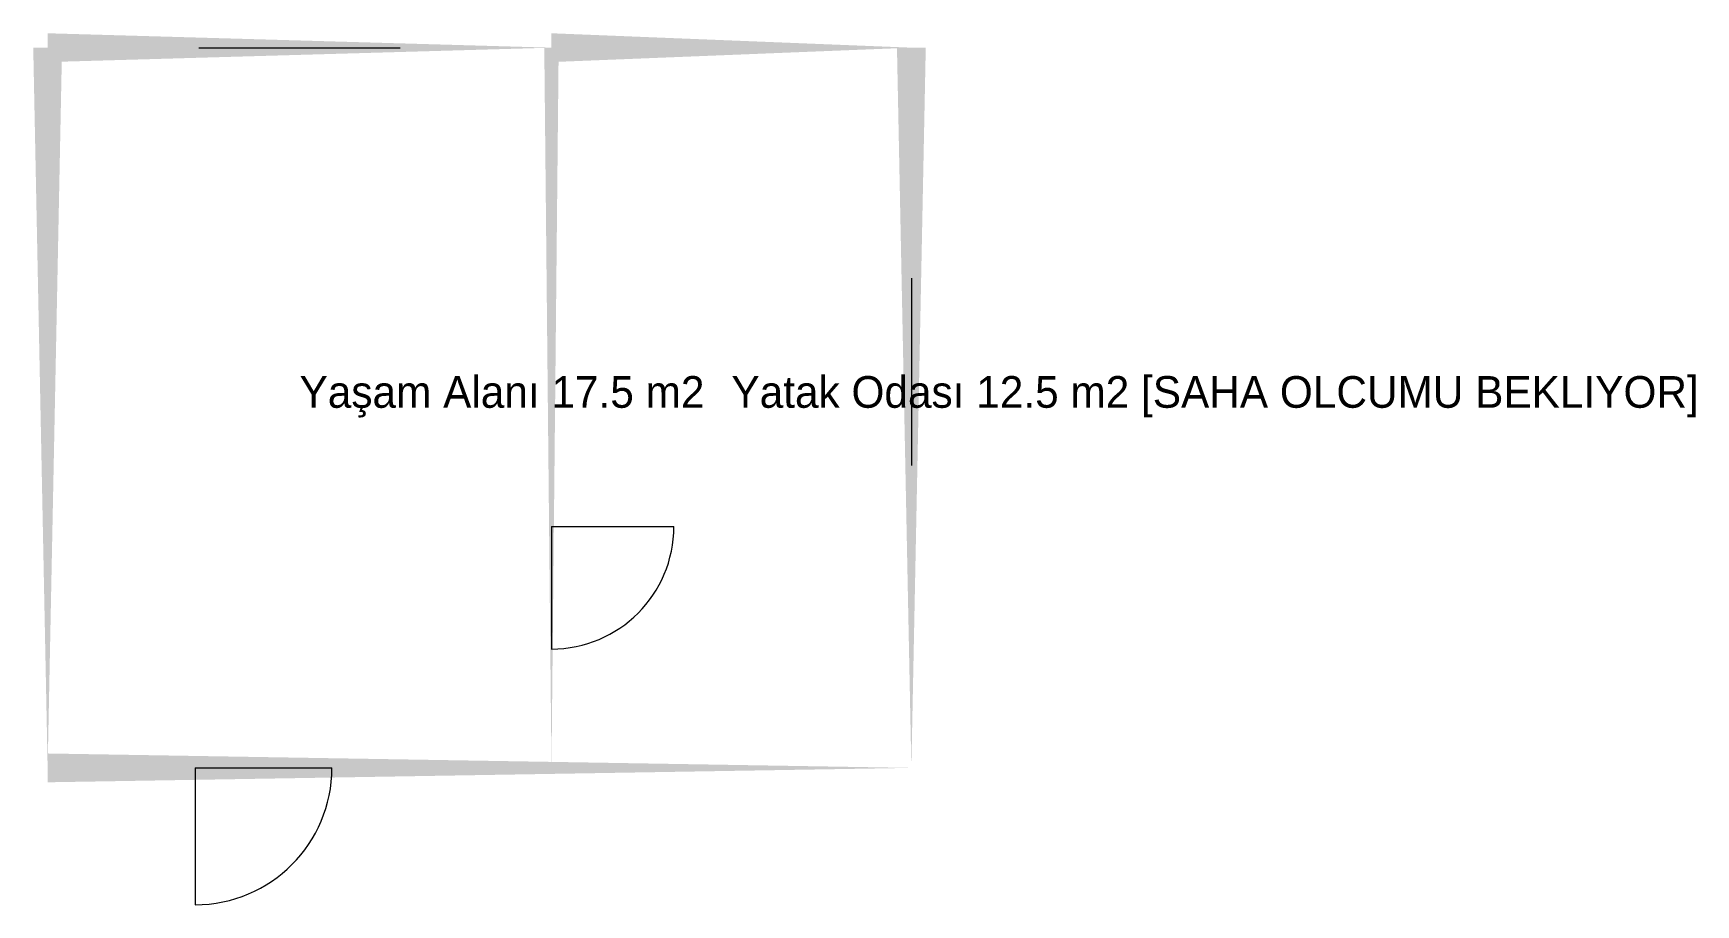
# Model space of a CAD drawing. Header units: centimetres. Extents: x -10 to 1145, y -595 to 10.
import ezdxf

# ---------------------------------------------------------------- set-up
doc = ezdxf.new("R2010")
doc.units = ezdxf.units.CM
for name, color, linetype, lineweight in [('A-AREA-IDEN', 3, 'Continuous', 0), ('A-DOOR', 1, 'Continuous', 0), ('A-GLAZ', 4, 'Continuous', 0), ('A-WALL', 7, 'Continuous', 0)]:
    doc.layers.add(name, color=color, linetype=linetype, lineweight=lineweight)

msp = doc.modelspace()

# ---------------------------------------------------------------- linework, layer by layer
at = {"layer": 'A-DOOR'}
for p, q in [((350, -332.5), (350, -417.5)), ((350, -332.5), (435, -332.5)), ((102.5, -500), (197.5, -500)), ((102.5, -500), (102.5, -595))]:
    msp.add_line(p, q, dxfattribs=at)
for centre, radius in [((350, -332.5), 85), ((102.5, -500), 95)]:
    msp.add_arc(centre, radius, -90, 0, dxfattribs=at)
at = {"layer": 'A-GLAZ'}
for p, q in [((105, 0), (245, 0)), ((600, -160), (600, -290))]:
    msp.add_line(p, q, dxfattribs=at)
at = {"layer": 'A-WALL'}
for points in [[(0, 0, 20, 0, 0), (350, 0, 0, 0, 0)], [(0, 0, 20, 0, 0), (0, -500, 0, 0, 0)], [(350, 0, 20, 0, 0), (600, 0, 0, 0, 0)], [(350, 0, 10, 0, 0), (350, -500, 0, 0, 0)], [(600, 0, 20, 0, 0), (600, -500, 0, 0, 0)], [(0, -500, 20, 0, 0), (600, -500, 0, 0, 0)]]:
    msp.add_lwpolyline(points, format="xyseb", dxfattribs=at)

# ---------------------------------------------------------------- texts
at = {"layer": 'A-AREA-IDEN'}
for s, p in [('Yaşam Alanı 17.5 m2', (175, -250)), ('Yatak Odası 12.5 m2 [SAHA OLCUMU BEKLIYOR]', (475, -250))]:
    msp.add_text(s, height=22, dxfattribs=at).set_placement(p)

doc.saveas('drawing.dxf')
